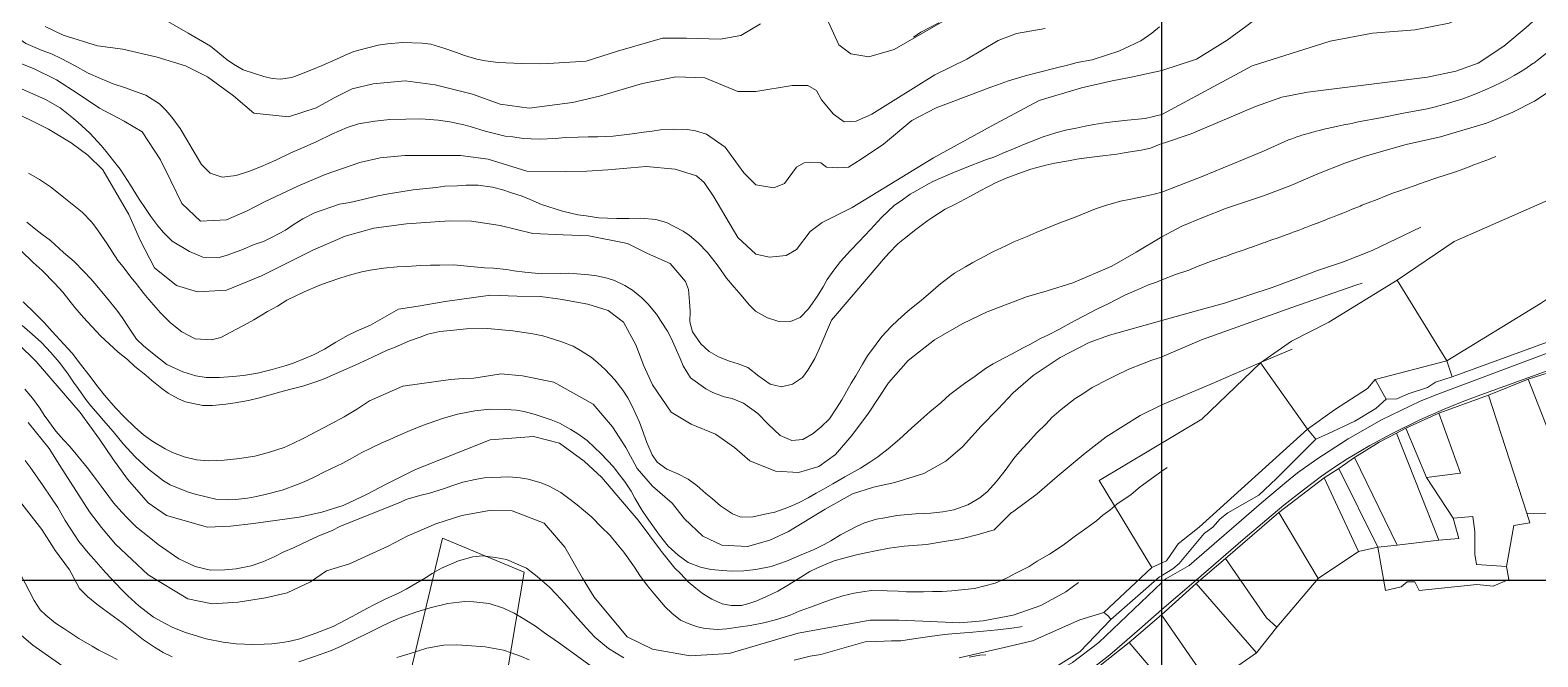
# Model space of a CAD drawing. Header units: metres. Extents: x 548946 to 557077, y 1838800 to 1845419.
# Drawn here: x 553408 to 554197, y 1839960 to 1840288 of the extents above; entities that cross this region are included whole.
import ezdxf

# ---------------------------------------------------------------- set-up
doc = ezdxf.new("R2010")
doc.units = ezdxf.units.M
doc.header["$LTSCALE"] = 28
for name, color, linetype, lineweight in [('1', 7, 'Continuous', 13), ('10', 7, 'Continuous', 13), ('2', 7, 'Continuous', 13), ('22', 7, 'Continuous', 13), ('60', 7, 'Continuous', 25)]:
    doc.layers.add(name, color=color, linetype=linetype, lineweight=lineweight)

msp = doc.modelspace()

# ---------------------------------------------------------------- linework, layer by layer
at = {"layer": '1'}
msp.add_line((554000, 1840056.94), (554002.76, 1840058.87), dxfattribs=at)
for points in [[(554204.7, 1840370.28), (554195.98, 1840361.93), (554187.65, 1840353.43), (554176.05, 1840341.48), (554173.13, 1840338.26), (554170.03, 1840335.02), (554157.03, 1840323.86), (554148.91, 1840320.01), (554144.58, 1840318.84), (554129.87, 1840318.15), (554117.09, 1840318.62), (554105.01, 1840317.85), (554092.38, 1840316.17), (554080.17, 1840312.3), (554069.13, 1840307.16), (554059.21, 1840301.29), (554043.85, 1840289.56), (554034.07, 1840282.4), (554018.07, 1840272.52), (554000, 1840266.62)], [(554201.42, 1840329.76), (554173.29, 1840301.55), (554150.28, 1840291.3), (554132.38, 1840287.88), (554110.21, 1840286.17), (554088.05, 1840281.89), (554047.14, 1840269.08), (554000, 1840243.65)], [(553389.99, 1840293.78), (553397.55, 1840286.55), (553405.59, 1840280.8), (553414.07, 1840277.05), (553418.95, 1840275.25), (553424.14, 1840272.96), (553431.33, 1840269.07), (553438.13, 1840265.26)], [(553340.13, 1840289.46), (553344.01, 1840286.11), (553352.03, 1840279.45), (553355.71, 1840276.74), (553359.25, 1840274.14), (553364.18, 1840270.65), (553371.6, 1840267.04), (553376.71, 1840265.52), (553383.68, 1840263.69), (553392.41, 1840261.14), (553398.49, 1840259.08), (553407.76, 1840255.16), (553415.84, 1840251.5), (553423.49, 1840247.01), (553429.74, 1840242.23), (553432.76, 1840239.57), (553439.12, 1840233.77), (553445.03, 1840227.4), (553447.59, 1840224.17), (553451.5, 1840219.4), (553454.98, 1840214.97), (553457.17, 1840211.57), (553460.31, 1840206.71), (553464.59, 1840199.77)], [(553415.78, 1840289.65), (553425.1, 1840285.05), (553443.17, 1840279.48), (553456.4, 1840277.78), (553474.31, 1840273.6), (553489.09, 1840269.07), (553500.65, 1840263.31), (553514.27, 1840253.37), (553524.79, 1840244.32), (553542.97, 1840242.46), (553557.44, 1840247.06), (553567.22, 1840252.56), (553576.24, 1840257.08), (553587.22, 1840259.71), (553603.97, 1840261.22), (553619.72, 1840259.09), (553639.29, 1840254.22), (553653.79, 1840248.96), (553669, 1840246.95), (553691.59, 1840249.81), (553705.67, 1840253.14), (553728.18, 1840259.88), (553745.71, 1840263.25), (553760.82, 1840262.7), (553778.13, 1840255.61), (553787.57, 1840255.61), (553806.46, 1840258.76), (553814.71, 1840258.76), (553819.19, 1840256.14), (553821.8, 1840251.27), (553828.14, 1840243.79), (553833.74, 1840239.68), (553840.08, 1840240.05), (553848.16, 1840243.8), (553881.21, 1840264.28), (553897.88, 1840272.55), (553914.24, 1840282.3), (553923.87, 1840286.02), (553938.92, 1840288.57)], [(553438.13, 1840265.26), (553444.69, 1840262.35), (553451.22, 1840259.68), (553457.7, 1840257.54), (553461.9, 1840256.05), (553468.41, 1840253.64), (553475.54, 1840249.1), (553478.76, 1840245.81), (553481.9, 1840242.12), (553486.32, 1840236.24), (553490.14, 1840229.9), (553492.56, 1840225.61), (553497.49, 1840217.44), (553502.03, 1840212.87), (553508.37, 1840210.83), (553515.56, 1840211.63), (553522.59, 1840213.96), (553528.44, 1840216.3), (553536.38, 1840219.77), (553544.3, 1840223.5), (553552.72, 1840227.29), (553557.81, 1840229.54), (553565.72, 1840233.28), (553573.66, 1840236.75), (553579.69, 1840238.72), (553588.11, 1840240.16), (553596.08, 1840241.04), (553604.39, 1840241.18), (553612.3, 1840241.4), (553621.23, 1840240.56), (553627.43, 1840239.81), (553633.96, 1840238.32), (553638.1, 1840237.35), (553645.92, 1840234.83), (553656.34, 1840232.33), (553660.42, 1840231.87), (553665.85, 1840231.04), (553674.07, 1840230.77), (553682.75, 1840231.08), (553687.78, 1840231.5), (553694.51, 1840231.72), (553699.83, 1840231.92), (553704.91, 1840231.83), (553712.79, 1840232.31), (553722.81, 1840233.41), (553728.95, 1840234.35), (553733.32, 1840234.83), (553737.66, 1840235.57), (553744.51, 1840235.93), (553751.56, 1840235.67), (553755.93, 1840234.98), (553761.69, 1840233.23), (553771.45, 1840226.58), (553781.27, 1840213.09), (553787.56, 1840206.79), (553797.01, 1840205.22), (553802.51, 1840207.58), (553808.75, 1840216.11), (553812.85, 1840218.35), (553815.46, 1840218.73), (553821.43, 1840218.35), (553824.41, 1840216.11), (553830.38, 1840215.73), (553835.98, 1840216.11), (553842.69, 1840220.22), (553854.25, 1840228.08), (553869.17, 1840240.43), (553881.85, 1840247.16), (553905.39, 1840255.99), (553909.88, 1840257.78), (553914.02, 1840259.15), (553919.64, 1840261.2), (553928.33, 1840263.85), (553935.15, 1840265.64), (553944.78, 1840268), (553951.23, 1840269.62), (553955.66, 1840270.76), (553963.42, 1840272.26), (553970.96, 1840274.65), (553977.36, 1840276.79), (553982.93, 1840279.35), (553988.87, 1840282.09), (553994.67, 1840286.11), (553998.73, 1840289.42)], [(553395.4, 1840273.29), (553409.59, 1840267.64), (553421.7, 1840261.76), (553432.92, 1840254.37), (553444.14, 1840246.99), (553457.06, 1840240.14), (553466.49, 1840234.49), (553476.05, 1840219.87), (553481.5, 1840208.85), (553487.23, 1840196.97), (553497.05, 1840187.84), (553510.55, 1840188.46), (553521.31, 1840193.18), (553530.48, 1840197.9), (553547.88, 1840206.18), (553562.19, 1840212.17), (553580.28, 1840218.4), (553590.99, 1840220.89), (553603.94, 1840222.14), (553621.12, 1840222.14), (553633.08, 1840222.14), (553647.52, 1840220.15), (553667.72, 1840214.03), (553687.84, 1840213.8), (553699.09, 1840213.99), (553710.12, 1840214.69), (553730.19, 1840216.39), (553745.32, 1840215.07), (553756.46, 1840211.55), (553760.48, 1840208.03), (553765.53, 1840200.49), (553778.12, 1840179.23), (553787.56, 1840170.57), (553794.64, 1840169), (553803.3, 1840169.78), (553808.81, 1840172.93), (553815.89, 1840182.38), (553822.18, 1840187.11), (553837.92, 1840194.98), (553880.41, 1840220.97), (553910.57, 1840237.44), (553935.71, 1840250.85), (553957.88, 1840257.54), (553973.85, 1840261.26), (553983.87, 1840263.08), (554000, 1840266.62)], [(554000, 1840202.92), (554021.83, 1840211.56), (554037.06, 1840217.82), (554053.13, 1840224.5), (554066.23, 1840230.28), (554067.96, 1840230.92), (554069.69, 1840231.54), (554070.56, 1840231.84), (554072.31, 1840232.43), (554073.18, 1840232.71), (554074.5, 1840233.12), (554075.72, 1840233.49), (554076.54, 1840233.72), (554078.17, 1840234.18), (554080.64, 1840234.82), (554082.29, 1840235.23), (554085.6, 1840236.02), (554089.81, 1840236.98), (554091.91, 1840237.45), (554095.07, 1840238.14), (554098.24, 1840238.8), (554099.82, 1840239.12), (554101.21, 1840239.4), (554102.65, 1840239.69), (554114.27, 1840241.88), (554126.41, 1840244.28), (554138.67, 1840246.64), (554142.44, 1840247.5), (554149.9, 1840249.5), (554157.37, 1840251.87), (554161.05, 1840253.19), (554165.08, 1840254.75), (554173.01, 1840258.19), (554178.09, 1840260.62), (554180.6, 1840261.9), (554184.3, 1840263.93), (554187.63, 1840265.92), (554189.81, 1840267.32), (554194.07, 1840270.23), (554194.49, 1840270.53), (554196.24, 1840271.79), (554202.89, 1840277)], [(554000, 1840179.64), (554010.33, 1840185.13), (554021.28, 1840189.7), (554033.77, 1840194.61), (554053.15, 1840200.99), (554067.35, 1840206.45), (554081.47, 1840212.6), (554095.66, 1840218.05), (554106.34, 1840221.88), (554127.69, 1840227.95), (554145.75, 1840231.9), (554169.82, 1840238.98), (554183.63, 1840244.74), (554194.96, 1840250.58), (554211.21, 1840261.37)], [(553464.59, 1840199.77), (553468.49, 1840193.83), (553470.97, 1840190.2), (553474.62, 1840185.4), (553477.62, 1840181.83), (553482.15, 1840177.25), (553491.2, 1840171.88), (553498.28, 1840169.02), (553505.98, 1840168.69), (553510.41, 1840169.83), (553518.67, 1840172.82), (553525.12, 1840175.61), (553529.89, 1840177.18), (553534.83, 1840179.54), (553541.46, 1840183.14), (553546.06, 1840186.24), (553550.57, 1840188.95), (553556.6, 1840192.09), (553569.62, 1840196.64), (553575.11, 1840197.64), (553581.96, 1840199.17), (553589.81, 1840201.08), (553595.3, 1840202.07), (553600.67, 1840202.92), (553608.2, 1840204.14), (553613.34, 1840204.71), (553620.28, 1840205.47), (553624.77, 1840206.1), (553631.51, 1840206.32), (553636.02, 1840206.68), (553642.27, 1840206.59), (553649.66, 1840205.59), (553655.14, 1840204.24), (553659.2, 1840202.86), (553665.28, 1840200.8), (553669.36, 1840199.17), (553675.38, 1840196.45), (553686.43, 1840192.99), (553694.3, 1840191.12), (553698.79, 1840190.58), (553705.41, 1840189.49), (553709.98, 1840189.34), (553714.8, 1840189.22), (553721.17, 1840189.27), (553727.28, 1840189.29), (553735.16, 1840188.6), (553740.78, 1840187.14), (553749.49, 1840182.51), (553752.85, 1840180.28), (553757.3, 1840176.47), (553762.15, 1840171.41), (553764.86, 1840168.07), (553767.88, 1840164.24), (553772.22, 1840157.96), (553776.24, 1840153.33), (553779.83, 1840149.04), (553784.02, 1840144.04), (553787.25, 1840140.75), (553793.61, 1840137.29), (553799.01, 1840135.55), (553805.66, 1840135.37), (553810.63, 1840137.48), (553815.09, 1840141.87), (553819.58, 1840148.35), (553822.78, 1840153.51), (553824.84, 1840157.25), (553828.33, 1840162.19), (553831.87, 1840166.61), (553836.96, 1840172.37), (553841.5, 1840177.16), (553847.45, 1840183.41), (553853.25, 1840189.77), (553860.08, 1840196.25), (553863.48, 1840198.44), (553868.17, 1840201.95), (553871.74, 1840203.77), (553876.62, 1840206.65), (553880.19, 1840208.47), (553890.62, 1840213), (553900.44, 1840217.08), (553904.19, 1840218.53), (553908.18, 1840220.01), (553912.07, 1840221.35), (553917.9, 1840223.94), (553921.89, 1840225.42), (553927.98, 1840228.04), (553932.09, 1840229.67), (553937.83, 1840231.86), (553944.49, 1840234.02), (553949.54, 1840235.36), (553955.14, 1840236.5), (553959.85, 1840237.41), (553964.31, 1840238.29), (553971.07, 1840239.42), (553975.7, 1840239.93), (553981.87, 1840240.61), (553991.26, 1840241.52), (554000, 1840243.65)], [(554000, 1840157.12), (554007.06, 1840159.9), (554013.99, 1840162.2), (554019, 1840164.28), (554021.7, 1840165.24), (554024, 1840166.11), (554026.27, 1840166.97), (554026.91, 1840167.2), (554027.55, 1840167.43), (554029.88, 1840168.25), (554032.3, 1840169.08), (554032.98, 1840169.31), (554033.67, 1840169.56), (554036.24, 1840170.47), (554038.88, 1840171.41), (554039.62, 1840171.67), (554040.36, 1840171.93), (554043.07, 1840172.87), (554045.83, 1840173.83), (554046.61, 1840174.1), (554047.39, 1840174.38), (554050.27, 1840175.39), (554053.15, 1840176.4), (554053.93, 1840176.68), (554054.71, 1840176.96), (554057.49, 1840177.96), (554060.23, 1840178.94), (554061.73, 1840179.48), (554064.42, 1840180.45), (554067.08, 1840181.42), (554067.82, 1840181.69), (554068.55, 1840181.97), (554071.17, 1840182.96), (554073.79, 1840183.96), (554074.52, 1840184.23), (554075.25, 1840184.51), (554077.9, 1840185.51), (554080.59, 1840186.54), (554081.35, 1840186.82), (554082.1, 1840187.12), (554084.86, 1840188.2), (554087.63, 1840189.28), (554088.38, 1840189.58), (554089.14, 1840189.87), (554091.85, 1840190.92), (554094.65, 1840192.02), (554095.47, 1840192.35), (554096.3, 1840192.68), (554099.45, 1840193.99), (554102.73, 1840195.34), (554103.64, 1840195.72), (554104.57, 1840196.09), (554107.92, 1840197.41), (554112.49, 1840199.18), (554117.56, 1840201.15), (554121.69, 1840202.72), (554122.82, 1840203.14), (554123.95, 1840203.55), (554127.95, 1840204.96), (554131.94, 1840206.33), (554133.05, 1840206.71), (554134.16, 1840207.09), (554138.19, 1840208.49), (554142.2, 1840209.86), (554143.29, 1840210.23), (554144.37, 1840210.59), (554148.23, 1840211.85), (554152.02, 1840213.11), (554153.07, 1840213.47), (554154.11, 1840213.84), (554157.86, 1840215.2), (554161.62, 1840216.61), (554162.67, 1840217.01), (554163.72, 1840217.4), (554167.54, 1840218.84), (554171.32, 1840220.31), (554172.34, 1840220.72), (554173.35, 1840221.14), (554174.61, 1840221.68)], [(553463.26, 1840155.15), (553460.55, 1840158.49), (553456.44, 1840163.89), (553453.73, 1840167.23), (553448.23, 1840175.86), (553443.13, 1840183.23), (553440.08, 1840187.32), (553435.09, 1840192.49), (553428.95, 1840197.41), (553425.53, 1840200.15), (553421.82, 1840203.12), (553418.54, 1840205.75), (553412.77, 1840209.67), (553406.95, 1840212.93)], [(554000, 1840202.92), (553995.88, 1840201.97), (553991.19, 1840200.8), (553983.68, 1840199.32), (553978.34, 1840198.21), (553970.4, 1840195.91), (553965.26, 1840194.17), (553954.55, 1840189.87), (553946.55, 1840186.91), (553938.96, 1840183.86), (553934.24, 1840181.78), (553929.53, 1840179.7), (553922.42, 1840176.97), (553918.22, 1840174.95), (553911.42, 1840171.73), (553907.25, 1840169.45), (553901.11, 1840166.17), (553897.19, 1840163.92), (553891.45, 1840160.55), (553884.37, 1840155.22), (553877.59, 1840149.4), (553874.14, 1840146.55), (553867.11, 1840140.71), (553861.76, 1840136.09), (553858.36, 1840132.72), (553853.47, 1840127.5), (553850.42, 1840123.39), (553845.87, 1840117.43), (553843.24, 1840112.98), (553839.75, 1840106.87), (553837.32, 1840102.96), (553832.54, 1840094.37), (553829.65, 1840089.89), (553825.97, 1840084.41), (553821.62, 1840080.16), (553817.45, 1840076.71), (553812.08, 1840073.52), (553806.28, 1840073.01), (553800.26, 1840075.73), (553793.9, 1840081.53), (553788.59, 1840087.19), (553780.98, 1840092.59), (553775.13, 1840094.94), (553770.99, 1840095.92), (553765.02, 1840098.12), (553761.43, 1840100.07), (553753.38, 1840105.81), (553749.56, 1840112.15), (553747.97, 1840116.01), (553745.37, 1840121.84), (553743.15, 1840126.66), (553741.33, 1840130.24), (553737.91, 1840135.32), (553735.54, 1840139.09), (553731.03, 1840144.58), (553727.95, 1840147.75), (553722.96, 1840151.75), (553719.05, 1840154.18), (553713.57, 1840156.7), (553709.66, 1840157.96), (553704.32, 1840159.19), (553700.1, 1840159.77), (553693.93, 1840160.26), (553689.48, 1840160.55), (553685.45, 1840160.5), (553675.6, 1840160.19), (553666.67, 1840161.03), (553660.98, 1840161.83), (553657.02, 1840162.44), (553650.31, 1840163.13), (553645.6, 1840163.39), (553636.4, 1840164.2), (553629.55, 1840165.01), (553622.16, 1840164.84), (553617.22, 1840164.82), (553612.31, 1840164.54), (553604.94, 1840164.12), (553599.89, 1840163.95), (553592.69, 1840163.16), (553585.78, 1840162.14), (553581.32, 1840161.25), (553574.87, 1840159.63), (553570.36, 1840158.1), (553563.7, 1840155.93), (553559.33, 1840154.28), (553551.14, 1840150.78), (553542.11, 1840146.53), (553537.25, 1840143.4), (553532.11, 1840140.49), (553524.91, 1840136.18), (553519.51, 1840133.25), (553515.83, 1840131.28), (553507.6, 1840126.86), (553502.66, 1840125.67), (553494.15, 1840126.16), (553487.25, 1840129.83), (553481.25, 1840134.63), (553476.01, 1840139.77), (553469.9, 1840146.77), (553467.34, 1840150), (553463.26, 1840155.15)], [(553406.15, 1840187.24), (553410.83, 1840183.49), (553413.96, 1840180.98), (553418.47, 1840177.6), (553425.37, 1840171.37), (553430.93, 1840166.68), (553435.9, 1840161.53), (553439.56, 1840157.66), (553442.68, 1840153.99), (553447.76, 1840147.82), (553453.27, 1840141.31), (553456.02, 1840137.47), (553459.31, 1840132.27), (553463.48, 1840126.13), (553467.12, 1840122.52), (553472.65, 1840118.08), (553479.44, 1840112.87), (553487.76, 1840109), (553494.46, 1840106.89), (553500, 1840105.95), (553506.99, 1840105.94), (553513.93, 1840106.45), (553519.55, 1840107.06), (553526.8, 1840108.25), (553534.47, 1840110.26), (553541.75, 1840112.36), (553546.01, 1840113.6), (553550.96, 1840115.7), (553556.16, 1840117.83), (553561.9, 1840120.92), (553567.84, 1840124.55), (553574.18, 1840128.09), (553578.85, 1840130.42), (553585.9, 1840133.4), (553600.5, 1840141.78), (553610.9, 1840143.39), (553624.9, 1840145.83), (553648.69, 1840149), (553662.65, 1840148.62), (553674.84, 1840148.38), (553685.2, 1840147.07), (553699.59, 1840144.44), (553710.19, 1840141.04), (553718.28, 1840134.88), (553724.7, 1840123.09), (553728.92, 1840112.1), (553733.36, 1840102.2), (553743.23, 1840087.96), (553753.63, 1840081.54), (553766.36, 1840076.44), (553776.3, 1840069.43), (553784.31, 1840062.39), (553797.77, 1840057.02), (553809.84, 1840056.24), (553820.4, 1840059.53), (553829.22, 1840065.8), (553837.81, 1840075.74), (553846.39, 1840087.27), (553856.95, 1840103.24), (553867.28, 1840114.96), (553880.9, 1840125.64), (553895.79, 1840134.34), (553908.52, 1840140.34), (553929.13, 1840148.27), (553939.89, 1840151.4), (553953.35, 1840155.54), (553973.7, 1840164.32), (553986.46, 1840171.56), (553999.85, 1840179.56), (554000, 1840179.64)], [(554000, 1840135.78), (554019.26, 1840141.19), (554032.76, 1840144.98), (554057.6, 1840153.03), (554070.29, 1840157.78), (554081.27, 1840162), (554095.04, 1840166.53), (554109.9, 1840172.41), (554135.46, 1840184.6)], [(553462.7, 1840111.78), (553458.79, 1840115.38), (553453.94, 1840119.26), (553444.67, 1840127.87), (553435.69, 1840137.41), (553431.21, 1840142.64), (553424.99, 1840150.67), (553420.72, 1840155.27), (553414.13, 1840161.96), (553409.51, 1840166.13), (553403.12, 1840172.19)], [(554000, 1840157.12), (553997.17, 1840155.94), (553992.92, 1840154.43), (553986.72, 1840151.67), (553980.64, 1840149.05), (553972.27, 1840144.74), (553965.84, 1840141.69), (553958.95, 1840138.08), (553954.53, 1840135.77), (553950.36, 1840133.49), (553946.3, 1840131.35), (553940.27, 1840128.21), (553936.44, 1840126.36), (553930.93, 1840123.28), (553926.99, 1840121.29), (553921.59, 1840118.35), (553917.53, 1840116.22), (553911.76, 1840113.11), (553907.74, 1840110.72), (553902.19, 1840106.72), (553896.76, 1840102.87), (553889.08, 1840097.09), (553884.22, 1840092.78), (553878.5, 1840087.99), (553873.76, 1840083.82), (553868.9, 1840079.52), (553862.64, 1840073.76), (553856.7, 1840068.68), (553851.3, 1840064.57), (553847.19, 1840061.78), (553842.33, 1840058.64), (553837.56, 1840055.91), (553833.99, 1840054.08), (553827.76, 1840050.41), (553822.99, 1840047.67), (553819.08, 1840045.42), (553814.91, 1840043.14), (553810.11, 1840040.66), (553806.28, 1840038.81), (553802.28, 1840037.33), (553797.4, 1840035.62), (553793.08, 1840034.62), (553785.97, 1840033.06), (553779.61, 1840033.01), (553775.38, 1840034.75), (553769.08, 1840038.87), (553764.77, 1840042.56), (553761.34, 1840045.3), (553756.58, 1840049.59), (553752.07, 1840052.74), (553746.68, 1840055.65), (553740.94, 1840058.14), (553735.86, 1840061.75), (553733.24, 1840065.49), (553730.56, 1840072.09), (553728, 1840078.83), (553726.66, 1840082.71), (553722.76, 1840090.99), (553720.59, 1840095.31), (553717.94, 1840099.31), (553713.69, 1840104.82), (553708.67, 1840110.25), (553704.91, 1840113.74), (553701.34, 1840116.6), (553695.75, 1840120.14), (553691.87, 1840122.32), (553685.47, 1840124.86), (553676.06, 1840127.73), (553670.86, 1840128.85), (553660.41, 1840130.43), (553647.14, 1840131.7), (553636.11, 1840131.39), (553627.75, 1840130.6), (553622.21, 1840130.12), (553615.87, 1840128.64), (553611.87, 1840127.16), (553606.24, 1840125.11), (553598.79, 1840121.95), (553594.68, 1840120.33), (553587.02, 1840116.62), (553577.85, 1840112.49), (553570.8, 1840109.24), (553561.6, 1840105.37), (553557.23, 1840103.72), (553550.57, 1840101.55), (553543.49, 1840099.73), (553538.95, 1840098.45), (553532.12, 1840096.66), (553527.84, 1840095.41), (553522.01, 1840093.99), (553515.13, 1840092.71), (553510.14, 1840092.03), (553503.31, 1840091.41), (553498.11, 1840091.36), (553489.18, 1840093.36), (553485.38, 1840094.77), (553480.1, 1840097.83), (553476.71, 1840100.31), (553471.57, 1840104.43), (553468.41, 1840107.2), (553462.7, 1840111.78)], [(554000, 1840135.78), (553972.61, 1840128.08), (553961.94, 1840124.25), (553946.77, 1840116.39), (553932.65, 1840107.07), (553922.21, 1840097.98), (553914.32, 1840089.7), (553905.46, 1840080.61), (553895.56, 1840069.82), (553886.89, 1840062.16), (553875.44, 1840055.78), (553860.28, 1840051.1), (553849.1, 1840048.62), (553838.04, 1840045.1), (553823.76, 1840037.17), (553804.62, 1840025.53), (553794.91, 1840020.93), (553783.11, 1840017.68), (553769.65, 1840018.3), (553759.78, 1840023.02), (553750.15, 1840031.99), (553743.77, 1840040.27), (553733.44, 1840049.16), (553725.36, 1840058.49), (553719.55, 1840069.47), (553712.55, 1840080.15), (553702.42, 1840092.06), (553681.76, 1840103.51), (553665.36, 1840106.8), (553654.14, 1840107.85), (553653.18, 1840107.84), (553639.94, 1840105.7), (553634.4, 1840105.48), (553627.72, 1840105), (553602.91, 1840101.42), (553585.46, 1840093.87), (553579.06, 1840089.68), (553572.15, 1840085.42), (553564.93, 1840081.65), (553557.97, 1840077.9), (553551.12, 1840074.3), (553545.35, 1840071.47), (553540.66, 1840069.4), (553533.04, 1840066.88), (553525.37, 1840064.87), (553517.35, 1840063.6), (553509.42, 1840062.72), (553501.3, 1840062.47), (553494.9, 1840062.93), (553488.51, 1840064.56), (553482.32, 1840066.73), (553478.49, 1840068.63), (553472.1, 1840072.59), (553467.19, 1840076.06), (553462.62, 1840079.96), (553457.25, 1840085.19), (553452.57, 1840090.11), (553446.78, 1840096.85), (553443.49, 1840100.89), (553438.63, 1840107.34), (553434.26, 1840112.94), (553429.86, 1840118.8), (553425.47, 1840123.49), (553419.31, 1840130.06), (553415.16, 1840134.78), (553410.51, 1840139.45), (553404.26, 1840145.62)], [(554000, 1840091.72), (553988.55, 1840086.14), (553970.76, 1840075), (553959.73, 1840066.38), (553945.23, 1840054.19), (553934.78, 1840045.1), (553921.75, 1840035.55), (553921.35, 1840035.35), (553912.22, 1840026.28), (553903.91, 1840023.81), (553895.69, 1840021.73), (553891.72, 1840021.16), (553885.98, 1840020.14), (553876.78, 1840018.61), (553865.05, 1840017.71), (553857.22, 1840016.72), (553850.08, 1840015.41), (553845, 1840014.33), (553840.17, 1840013.28), (553833.6, 1840011.51), (553828.44, 1840010.03), (553824.69, 1840008.58), (553819.35, 1840006.3), (553815.78, 1840004.48), (553811.04, 1840001.49), (553804.58, 1839997.52), (553798.95, 1839994.3), (553793.16, 1839991.45), (553788.07, 1839989.2), (553783.93, 1839987.84), (553780.02, 1839986.75), (553774.56, 1839986.67), (553769.91, 1839987.59), (553764.57, 1839990), (553759.69, 1839992.97), (553756.13, 1839995.83), (553752.13, 1839999.03), (553748.14, 1840003.4), (553745.09, 1840006.32), (553738.19, 1840015.07), (553737.7, 1840015.63), (553725.9, 1840031.41), (553716.77, 1840042.2), (553706.87, 1840053.61), (553697.62, 1840062.28), (553684.78, 1840071.6), (553671.16, 1840075.2), (553648.46, 1840073.38), (553609.46, 1840057.95), (553594.11, 1840050.25), (553583.78, 1840044.87), (553571.56, 1840039.11), (553560.49, 1840035.59), (553548.62, 1840033.03), (553524.67, 1840029.67), (553512.68, 1840028.16), (553500.57, 1840027.7), (553479.11, 1840033.77), (553469.55, 1840040.46), (553458.84, 1840052.84), (553451.14, 1840063.44), (553444.17, 1840073.77), (553434, 1840087.62), (553410.95, 1840114.31), (553401.63, 1840123.67)], [(554068.17, 1840120.88), (554053.58, 1840114.69), (554025.49, 1840102.58), (554000, 1840091.72)], [(553438.32, 1840057.98), (553431.25, 1840066.69), (553428.4, 1840070.15), (553425.46, 1840073.21), (553421.3, 1840077.95), (553417.62, 1840083.01), (553415.17, 1840086.38), (553412.83, 1840089.9), (553409.12, 1840095.21), (553405.1, 1840099.84)], [(553406.73, 1840082.47), (553417.75, 1840068.89), (553423.33, 1840060), (553438.88, 1840035.82), (553445.26, 1840027.54), (553452.57, 1840018.84), (553469.51, 1840002.75), (553490.28, 1839990.25), (553503.09, 1839987.62), (553516.74, 1839988.43), (553530.94, 1839990.72), (553542.27, 1839993.38), (553554.5, 1839999.15), (553562.85, 1840004.84), (553574.96, 1840008.47), (553595.07, 1840017.75), (553605.05, 1840023.09), (553620.02, 1840029.51), (553633.64, 1840033.85)], [(553405.29, 1840062.67), (553407.89, 1840059.18), (553411.91, 1840053.38), (553414.7, 1840049.27), (553418.72, 1840043.47), (553422.32, 1840038.01), (553426.19, 1840031.15), (553428.7, 1840027.27), (553433.38, 1840020.24), (553438.2, 1840014.27), (553441.16, 1840010.95), (553447.26, 1840003.95), (553455.65, 1839995.12), (553459.02, 1839991.72), (553464.66, 1839986.49), (553468.49, 1839983.66), (553472.45, 1839980.71), (553478.42, 1839977.34), (553482.56, 1839975.19), (553489.21, 1839972.68), (553499.85, 1839969.3), (553508.76, 1839967.55), (553515.61, 1839966.74), (553524.37, 1839966.27), (553530.2, 1839966.53), (553534.34, 1839966.72), (553539.85, 1839967.46), (553543.82, 1839968.03), (553548.88, 1839969.36), (553557.27, 1839972.24), (553566.38, 1839975.71), (553573.27, 1839979.33), (553578.55, 1839982.12), (553584.07, 1839985.2), (553588.01, 1839987.2), (553593.55, 1839990.02), (553600.98, 1839993.44), (553604.55, 1839995.26), (553609.55, 1839998.28), (553614.69, 1840001.19), (553618.09, 1840003.39), (553622.97, 1840006.26), (553631.91, 1840010.11), (553639.48, 1840012.24), (553644.51, 1840012.67), (553651.36, 1840011.86), (553657.07, 1840010.8), (553667.46, 1840006.22), (553673.13, 1840001.9), (553679.61, 1839996.25), (553683.12, 1839992.73), (553687.57, 1839987.76), (553693.07, 1839981.47), (553698.72, 1839975.07), (553703.28, 1839970.24)], [(554000, 1840056.94), (553995.53, 1840053.93), (553988.56, 1840048.74), (553983.79, 1840044.83), (553976.42, 1840039.73), (553972.73, 1840036.59), (553968.99, 1840033.97), (553965.67, 1840031), (553960.62, 1840027.32), (553954.7, 1840023.16), (553948.93, 1840018.88), (553945.07, 1840016.12), (553941.19, 1840013.61), (553934.7, 1840009.9), (553930.45, 1840007.22), (553923.56, 1840003.6), (553919.39, 1840001.32), (553912.68, 1839998.5), (553901.94, 1839995.63), (553890.12, 1839994.33), (553884.95, 1839994.02), (553880.01, 1839993.99), (553875.22, 1839993.86), (553866.36, 1839993.92), (553861.91, 1839994.21), (553856.17, 1839994.36), (553847.95, 1839994.63), (553843.35, 1839993.86), (553838.87, 1839993.24), (553833.04, 1839991.81), (553827.02, 1839989.85), (553821.76, 1839987.97), (553816.13, 1839985.92), (553810.14, 1839983.7), (553805.54, 1839981.76), (553798.51, 1839979.43), (553791.69, 1839977.63), (553784.55, 1839976.33), (553779.44, 1839975.51), (553772.27, 1839974.46), (553767.61, 1839974.2), (553760.93, 1839974.64), (553756.94, 1839975.5), (553752.06, 1839977.3), (553748.09, 1839979.08), (553743.52, 1839982.74), (553740.04, 1839985.99), (553734.34, 1839992.91), (553730.89, 1839997.08), (553726.78, 1840002.48), (553724.1, 1840006.74), (553718.43, 1840014.57), (553714.98, 1840018.74), (553711.36, 1840023.28), (553706.57, 1840027.83), (553701.72, 1840032.88), (553697.27, 1840036.69), (553693.99, 1840039.32), (553688.99, 1840043.32), (553685.45, 1840045.92), (553679.38, 1840049.15), (553675.15, 1840050.9), (553668.44, 1840052.76), (553664.19, 1840053.59), (553658.17, 1840053.97), (553654.14, 1840053.92), (553645.35, 1840053.47), (553640.75, 1840052.7), (553634.15, 1840051.19), (553628.5, 1840049.4), (553624.13, 1840047.75), (553616.7, 1840045.5), (553611.76, 1840044.31), (553605.08, 1840042.4), (553600.74, 1840040.49), (553569.86, 1840027.99), (553565.92, 1840025.99), (553558.58, 1840022.97), (553553.38, 1840020.58), (553545.58, 1840016.99), (553540.5, 1840014.74), (553535.81, 1840012.4), (553529.5, 1840009.5), (553523.47, 1840007.53), (553515.59, 1840005.88), (553509.79, 1840005.38), (553502.14, 1840005.18), (553494.12, 1840007.16), (553485.62, 1840011.17), (553479.43, 1840015.43), (553474.77, 1840018.69), (553470.07, 1840022.46), (553466.79, 1840025.09), (553463.51, 1840027.72), (553458.83, 1840032.41), (553455.75, 1840035.58), (553451.44, 1840040.44), (553448.99, 1840043.81), (553445.02, 1840049.09), (553442.43, 1840052.58), (553438.32, 1840057.98)], [(553633.64, 1840033.85), (553648.15, 1840036.52), (553659.98, 1840036.24), (553676.73, 1840029.82), (553687.64, 1840017.29), (553696.85, 1840001.04), (553702.88, 1839991.14), (553720.17, 1839970.33), (553733.4, 1839963.87), (553753.17, 1839960.43), (553773.48, 1839961.63), (553809.64, 1839972.34), (553847.32, 1839978.99), (553862.29, 1839979.07), (553874.86, 1839978.53), (553894.17, 1839977.68), (553906.39, 1839978.69), (553922.09, 1839981.66), (553936.68, 1839986.81), (553949.64, 1839993.89), (553956.39, 1839998.78)], [(553453.44, 1839958.46), (553449.31, 1839960.61), (553443.8, 1839963.38), (553440.32, 1839965.47), (553433.24, 1839969.5), (553425.39, 1839974.62), (553421.17, 1839977.54), (553416.04, 1839981.65), (553413.13, 1839984.46), (553409.99, 1839989.31), (553403.04, 1840002.85)], [(553427.43, 1839953.31), (553409.28, 1839965.92), (553399.73, 1839974.2)], [(553807.63, 1839958.06), (553815.97, 1839960.28), (553821.59, 1839961.16), (553844.67, 1839967.73), (553850.89, 1839967.9), (553858.4, 1839968.21), (553863.34, 1839968.23), (553871.14, 1839969.48), (553878.56, 1839970.56), (553886.13, 1839971.52), (553891.93, 1839972.03), (553899.15, 1839972.56), (553906.6, 1839973.38), (553913.94, 1839974.06), (553921.39, 1839974.88), (553926.13, 1839975.53), (553926.81, 1839975.68)], [(553668.84, 1839958.25), (553664.87, 1839960.03), (553659.45, 1839962.03), (553655.54, 1839963.29), (553645.98, 1839965.1), (553636.27, 1839965.85), (553631.16, 1839966.2), (553624.16, 1839965.95), (553615.37, 1839964.33), (553606.68, 1839961.68), (553599.77, 1839959.49)], [(553703.28, 1839970.24), (553710.44, 1839964.27), (553718.4, 1839959.29)]]:
    msp.add_lwpolyline(points, dxfattribs=at)
at = {"layer": '10'}
for p, q in [((554149.01, 1840114.74), (554123.04, 1840156.95)), ((554076.21, 1840079.06), (554051.56, 1840113.68)), ((554117.33, 1840094.63), (554111.49, 1840105.04)), ((554170.78, 1840096.72), (554191.62, 1840105.11)), ((554191.62, 1840105.11), (554201.96, 1840108.43)), ((554207.44, 1840064.66), (554191.62, 1840105.11)), ((554144.85, 1840087.38), (554170.78, 1840096.72)), ((554170.78, 1840096.72), (554190.79, 1840035)), ((554117.33, 1840094.63), (554122.9, 1840094.93)), ((554127.61, 1840079.44), (554144.85, 1840087.38)), ((554076.21, 1840079.06), (554080.55, 1840073.79)), ((554122.76, 1840076.87), (554127.61, 1840079.44)), ((554122.76, 1840076.87), (554144.79, 1840020.84)), ((554127.61, 1840079.44), (554138.41, 1840053.77)), ((554084.87, 1840053.52), (554092.52, 1840058.38)), ((554092.52, 1840058.38), (554100.8, 1840064.2)), ((554092.52, 1840058.38), (554112.99, 1840017.23)), ((554100.8, 1840064.2), (554123.12, 1840018.38)), ((554061.17, 1840035.31), (554084.87, 1840053.52)), ((554084.87, 1840053.52), (554102.73, 1840015.04)), ((554138.41, 1840053.77), (554152.4, 1840032.34)), ((554033.3, 1840011.25), (554061.17, 1840035.31)), ((554061.17, 1840035.31), (554081.74, 1840000.85)), ((554190.79, 1840035), (554211.87, 1840034.81)), ((554123.12, 1840018.38), (554112.99, 1840017.23)), ((554123.12, 1840018.38), (554144.79, 1840020.84)), ((554017.92, 1839998.23), (554033.3, 1840011.25)), ((554081.74, 1840000.85), (554102.73, 1840015.04)), ((554102.73, 1840015.04), (554112.99, 1840017.23)), ((553969.49, 1839983.05), (553994.68, 1840006.67)), ((554000, 1839982.05), (554017.92, 1839998.23)), ((554017.92, 1839998.23), (554049.43, 1839961.92)), ((554060.08, 1839975.38), (554081.74, 1840000.85)), ((553999.8, 1839981.87), (553982.79, 1839967.34)), ((553999.8, 1839981.87), (554000, 1839982.05)), ((553999.8, 1839981.87), (554025.2, 1839945.06)), ((554049.43, 1839961.92), (554060.08, 1839975.38)), ((553982.79, 1839967.34), (554010.41, 1839935.19)), ((554025.2, 1839945.06), (554049.43, 1839961.92))]:
    msp.add_line(p, q, dxfattribs=at)
for points in [[(554123.04, 1840156.95), (554152.87, 1840177.23), (554220.63, 1840206.9)], [(554234.46, 1840175.19), (554221.07, 1840164.96), (554215.11, 1840160.55), (554210.36, 1840153.1), (554201.12, 1840146.89), (554198.01, 1840144.79), (554149.01, 1840114.74)], [(554051.56, 1840113.68), (554067.82, 1840124.98), (554087.36, 1840134.96), (554123.04, 1840156.95)], [(554256.39, 1840143.39), (554229.23, 1840135.64), (554225.86, 1840133.46), (554151.79, 1840106.32)], [(554051.56, 1840113.68), (554020.82, 1840084.26), (553967.11, 1840052.09), (553994.68, 1840006.67)], [(554151.79, 1840106.32), (554149.01, 1840114.74), (554111.49, 1840105.04)], [(554111.49, 1840105.04), (554107.53, 1840100.29), (554090.27, 1840089.16), (554076.21, 1840079.06)], [(554151.79, 1840106.32), (554143.11, 1840103.51), (554138.84, 1840100.75), (554128.83, 1840097.38), (554122.9, 1840094.93)], [(554080.55, 1840073.79), (554086.7, 1840076.62), (554100.9, 1840083.13), (554111.86, 1840089.71), (554117.33, 1840094.63)], [(554144.85, 1840087.38), (554156.13, 1840055.92), (554138.41, 1840053.77)], [(553994.68, 1840006.67), (554002.28, 1840010.14), (554008.4, 1840019.01), (554019.53, 1840027.75), (554076.21, 1840079.06)], [(554000, 1840002.44), (554000.35, 1840002.66), (554005.67, 1840005.98), (554008.97, 1840008.79), (554022.05, 1840024.4), (554026.55, 1840027.67), (554030.47, 1840032.1), (554034.48, 1840035.27), (554050.59, 1840044.43), (554059.93, 1840053.11), (554080.55, 1840073.79)], [(554100.8, 1840064.2), (554113.69, 1840072.1), (554122.76, 1840076.87)], [(554190.79, 1840035), (554192.41, 1840029.92), (554184.13, 1840028.56), (554180.21, 1840007.08)], [(554144.79, 1840020.84), (554155.31, 1840021.83), (554152.4, 1840032.34)], [(554152.4, 1840032.34), (554162.56, 1840033.3), (554163.67, 1840025.41), (554163.62, 1840013.67), (554164.51, 1840008.12), (554180.21, 1840007.08)], [(553608.66, 1839951.41), (553607.07, 1839952.49), (553623.62, 1840022.04), (553666.24, 1840004.16), (553657.44, 1839951.55)], [(554033.3, 1840011.25), (554054.67, 1839980.34), (554060.08, 1839975.38)], [(554180.21, 1840007.08), (554181.47, 1840000.41), (554173.23, 1839996.9), (554164.65, 1839997.66), (554134.62, 1839994.65), (554132.29, 1839999.17), (554128.22, 1839999.18), (554125.17, 1839996.49), (554116.97, 1839994.56), (554112.99, 1840017.23)], [(553973.27, 1839979.43), (553998.78, 1840001.68), (554000, 1840002.44)], [(553969.49, 1839983.05), (553956.97, 1839979.2), (553932.26, 1839968.2), (553919.7, 1839965.3), (553893.87, 1839959.32)], [(553904.82, 1839935.23), (553907.32, 1839935.93), (553910.01, 1839937.26), (553936.69, 1839949.64), (553947.25, 1839956.31), (553957, 1839962.44), (553973.27, 1839979.43)], [(553973.27, 1839979.43), (553972.04, 1839981.15), (553969.49, 1839983.05)], [(553982.79, 1839967.34), (553977.79, 1839963.42), (553956.65, 1839946.56), (553941.99, 1839936.75), (553903.78, 1839915.22), (553893.18, 1839909.55), (553876.32, 1839893.96)]]:
    msp.add_lwpolyline(points, dxfattribs=at)
at = {"layer": '2'}
for points in [[(553476.56, 1840294.21), (553490.45, 1840286.11), (553502.12, 1840279.34), (553510.97, 1840272.25), (553514.22, 1840269.87), (553519.36, 1840266.93), (553530.15, 1840263.43), (553534.54, 1840262.49), (553538.88, 1840262.05), (553544.76, 1840262.96), (553548.88, 1840264.59), (553555.62, 1840267.15), (553560.59, 1840269.26), (553567.79, 1840272.39), (553572.61, 1840274.61), (553577.21, 1840276.55), (553583.78, 1840278.31), (553589.98, 1840279.91), (553594.72, 1840280.56), (553602.57, 1840281.29), (553612.88, 1840281), (553617.5, 1840280.34), (553624.35, 1840278.36), (553630.86, 1840275.96), (553635.05, 1840274.47), (553641.51, 1840272.58), (553646.16, 1840271.66), (553652.75, 1840270.82), (553664.92, 1840270.21), (553674.42, 1840270.09), (553678.96, 1840270.2), (553698.72, 1840271.49), (553715.13, 1840276.73), (553738.63, 1840283.46), (553751.31, 1840283.46), (553768.84, 1840283.09), (553779.66, 1840284.96), (553789.93, 1840291.05)], [(553824.55, 1840294.2), (553830.85, 1840280.03), (553837.14, 1840275.3), (553846.58, 1840273.73), (553859.96, 1840277.66), (553887.5, 1840293.41)], [(554000, 1840228.36), (554001.32, 1840228.85), (554015.32, 1840233.53), (554048.95, 1840247.77), (554062.74, 1840252.61), (554076.2, 1840255.33), (554138.83, 1840263.17), (554153.7, 1840266.24), (554165.36, 1840270.38), (554178.91, 1840279.42), (554190.44, 1840289.07), (554202.86, 1840300.35)], [(553869.93, 1840284.12), (553873.79, 1840286.71), (553883.27, 1840291.53)], [(554000, 1840228.36), (553996.94, 1840227.23), (553993.94, 1840226.04), (553989.13, 1840224.94), (553985.59, 1840224.36), (553980.17, 1840223.58), (553976.36, 1840222.87), (553970.46, 1840222.12), (553966.15, 1840221.65), (553961.94, 1840221.09), (553955.49, 1840220.28), (553951.03, 1840219.41), (553943.97, 1840218.06), (553939.24, 1840217.07), (553931.4, 1840214.97), (553926.47, 1840213.29), (553918.44, 1840210.31), (553912.92, 1840207.9), (553904.86, 1840203.6), (553899.4, 1840200.62), (553891.69, 1840196.55), (553886.56, 1840193.99), (553879.64, 1840189.62), (553877.54, 1840188.06), (553871.22, 1840183.38), (553865.28, 1840178.74), (553861.8, 1840175.89), (553857.11, 1840171.1), (553854.34, 1840167.85), (553850.29, 1840163.23), (553837.47, 1840148.03), (553827.03, 1840136.05), (553820.43, 1840120.48), (553818.46, 1840115.97), (553814.71, 1840109.84), (553811.88, 1840106.01), (553806.68, 1840102.45), (553800.97, 1840101.17), (553794.98, 1840102.46), (553789.04, 1840106.75), (553783.34, 1840111.32), (553778.2, 1840113.1), (553773.75, 1840114.56), (553767.9, 1840116.9), (553763.04, 1840119.62), (553758.71, 1840123.57), (553754.37, 1840129.85), (553753.01, 1840135.16), (553753.19, 1840140.65), (553752.88, 1840145.81), (553752.2, 1840151.98), (553750.69, 1840156.24), (553742.73, 1840165.61), (553730.8, 1840170.85), (553720.35, 1840176.08), (553700.21, 1840180.1), (553686.75, 1840180.72), (553670.81, 1840181.42), (553653.79, 1840185.52), (553638.75, 1840187.72), (553627.26, 1840188.03), (553604.71, 1840186.41), (553587.69, 1840184.17), (553572.64, 1840180.03), (553555.66, 1840172.68), (553541.15, 1840165.25), (553528.97, 1840159.14), (553510.59, 1840151.63), (553495.35, 1840150.82), (553484.4, 1840154.19), (553472.99, 1840163.32), (553465.61, 1840177.47), (553459.49, 1840191.25), (553445.8, 1840214.57), (553438.06, 1840222.35), (553429.24, 1840228.77), (553417.52, 1840235.92), (553408.01, 1840240.68), (553395.55, 1840246.52)], [(554000, 1840116.77), (554020.75, 1840125.79), (554067.87, 1840142.7), (554101.44, 1840154.38), (554104.65, 1840155.42)], [(553446.31, 1840083.44), (553443.46, 1840086.9), (553439.61, 1840091.16), (553436.9, 1840094.5), (553433.03, 1840100.18), (553430.57, 1840103.56), (553427.32, 1840108.27), (553423.05, 1840114.04), (553418.71, 1840119.16), (553413.72, 1840124.33), (553408.96, 1840128.62), (553403.76, 1840133.25)], [(554000, 1840116.77), (553999.68, 1840116.68), (553994.65, 1840115.09), (553989.79, 1840113.12), (553982.68, 1840110.39), (553976.14, 1840107.19), (553971.71, 1840104.89), (553963.46, 1840100.73), (553958, 1840097.13), (553954.6, 1840094.94), (553947.29, 1840089.32), (553942.43, 1840085.01), (553939.4, 1840081.82), (553934.34, 1840076.97), (553929.94, 1840072.06), (553927.28, 1840069.04), (553922.99, 1840064.28), (553917.9, 1840057.34), (553913.22, 1840051.49), (553908.7, 1840046.44), (553904.64, 1840043.14), (553898.42, 1840039.46), (553891.16, 1840036.84), (553885.42, 1840035.82), (553879, 1840035.11), (553870.97, 1840034.75), (553861.32, 1840033.81), (553854.95, 1840032.59), (553850.61, 1840031.85), (553844.44, 1840030), (553840.47, 1840028.27), (553831.87, 1840023.68), (553826.76, 1840020.51), (553823.19, 1840018.69), (553818.02, 1840016.04), (553811.31, 1840013.22), (553803.48, 1840009.89), (553795.46, 1840007.18), (553787.43, 1840005.65), (553781.15, 1840004.83), (553774.67, 1840004.63), (553770.33, 1840005.07), (553763.9, 1840005.53), (553758.57, 1840006.76), (553752.17, 1840009.31), (553746.81, 1840013.14), (553741.62, 1840017.77), (553737.08, 1840023.51), (553734.46, 1840027.26), (553730.61, 1840032.68), (553727.99, 1840036.43), (553724.28, 1840042.91), (553722.32, 1840046.6), (553718.75, 1840051.8), (553715.56, 1840056), (553712.99, 1840059.23), (553706.52, 1840066.06), (553699.24, 1840073.06), (553694.31, 1840076.55), (553690.68, 1840078.75), (553684.72, 1840082.12), (553680.5, 1840083.87), (553672.13, 1840086.59), (553666.22, 1840088.28), (553662.26, 1840088.88), (553656.75, 1840089.32), (553648.41, 1840089.44), (553640.44, 1840088.56), (553631.39, 1840086.91), (553623.59, 1840084.5), (553613.2, 1840080.88), (553606.6, 1840078.2), (553600.26, 1840075.55), (553596.06, 1840073.53), (553591.83, 1840071.76), (553585.77, 1840068.89), (553581.46, 1840066.72), (553575.21, 1840063.3), (553571.03, 1840061.02), (553565.24, 1840058.17), (553561.52, 1840056.46), (553556.47, 1840053.95), (553551.15, 1840051.42), (553547.15, 1840049.94), (553539.67, 1840047.03), (553530.82, 1840044.76), (553525.48, 1840043.65), (553521.54, 1840042.82), (553515.37, 1840042.14), (553511.09, 1840042.06), (553505.06, 1840042.44), (553500.67, 1840043.39), (553494.24, 1840045.02), (553490.22, 1840046.14), (553481.09, 1840049.94), (553477.6, 1840052.03), (553469.79, 1840058.06), (553462.83, 1840064.58), (553456.5, 1840071.3), (553451.36, 1840077.75), (553446.31, 1840083.44)], [(553392.42, 1840054.27), (553414, 1840026.54), (553420.42, 1840016.32), (553420.6, 1840016.06), (553428.51, 1840005.4), (553430.96, 1840000.85), (553433.75, 1839995.57)], [(553433.75, 1839995.57), (553438, 1839991.23), (553442.71, 1839987.45), (553446.25, 1839984.85), (553450.07, 1839982.02), (553455.86, 1839977.85), (553460.14, 1839974.42), (553467.13, 1839968.81), (553472.89, 1839964.9), (553477.49, 1839962.15), (553482.17, 1839959.81)], [(553548.38, 1839957.34), (553556.03, 1839959.88), (553565.06, 1839962.95), (553570.14, 1839965.2), (553577.8, 1839968.91), (553585.2, 1839972.58), (553591.11, 1839975.57), (553595.79, 1839977.91), (553600.88, 1839980.16), (553609.65, 1839983.21), (553617.19, 1839985.6), (553626.44, 1839987.79), (553635.18, 1839988.75), (553640, 1839988.63), (553648.02, 1839987.82), (553655.45, 1839985.39), (553661.07, 1839982.76), (553665.8, 1839979.9), (553672.22, 1839975.92), (553676.9, 1839972.41), (553684.35, 1839967.37), (553690.57, 1839962.86), (553708.27, 1839949.97)], [(553899.14, 1839959.69), (553904.62, 1839960.68), (553907.85, 1839960.87)]]:
    msp.add_lwpolyline(points, dxfattribs=at)
at = {"layer": '22'}
for points in [[(554052.1, 1840040.45), (554065.14, 1840051.4), (554070.96, 1840056.06), (554081.06, 1840063.26), (554097.34, 1840073.95), (554114.9, 1840083.86), (554135.03, 1840093.62), (554144.31, 1840097.24), (554205.74, 1840120.36), (554224.41, 1840126.91), (554232.79, 1840129.76), (554243.39, 1840132.86), (554251.23, 1840134.89), (554261.05, 1840136.66), (554306.42, 1840141.64)], [(554156.99, 1840093.34), (554164.93, 1840096.23), (554187.48, 1840104.51), (554225.18, 1840118.1), (554235.08, 1840121.15), (554243.83, 1840123.72), (554254.17, 1840126.4), (554262.88, 1840128.46), (554268.26, 1840129.44), (554275.16, 1840130.26), (554307.25, 1840133.19)], [(554000, 1839984.58), (554017.83, 1840000), (554042.44, 1840021.32), (554054.84, 1840031.8), (554063.8, 1840039.22), (554074, 1840047.33), (554083.52, 1840054.37), (554090.73, 1840059.37), (554097.31, 1840063.65), (554099.4, 1840064.9), (554108.74, 1840070.41), (554120.15, 1840076.57), (554134.98, 1840083.78), (554147.58, 1840089.44), (554156.99, 1840093.34)], [(554001.25, 1840000), (554001.97, 1840000.68), (554014.22, 1840007.71), (554052.1, 1840040.45)], [(553846.62, 1839876.39), (553867.33, 1839902.63), (553873.94, 1839908.65), (553879.49, 1839913.23), (553884.15, 1839916.64), (553888.8, 1839919.36), (553892.29, 1839921.28), (553907.23, 1839929.52), (553919.33, 1839935.87), (553927.23, 1839940.21), (553948.61, 1839954.23), (553953.14, 1839956.89), (553966.89, 1839967.4), (554000, 1839998.81)], [(553839.95, 1839855.05), (553849.6, 1839865.98), (553856.57, 1839874.75), (553864.15, 1839884.61), (553876.05, 1839898.1), (553881.24, 1839902.72), (553887.14, 1839907.29), (553893.52, 1839911.43), (553899.3, 1839914.7), (553919.88, 1839926.04), (553945.95, 1839941.15), (553957.65, 1839949.2), (553972.66, 1839960.92), (553988.15, 1839974.33), (554000, 1839984.58)]]:
    msp.add_lwpolyline(points, dxfattribs=at)
at = {"layer": '60'}
for p, q in [((554000, 1839000), (554000, 1841000)), ((551000, 1840000), (557000, 1840000))]:
    msp.add_line(p, q, dxfattribs=at)

doc.saveas('drawing.dxf')
